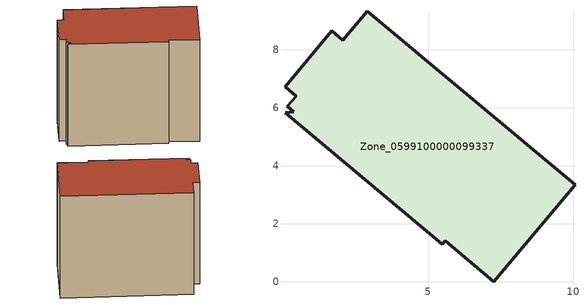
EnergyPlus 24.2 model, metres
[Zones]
Zone_0599100000099337
 floor ground (C_G): 5.59,1.4 5.49,1.28 0.07,5.83 0.36,5.86 0.14,6.04 0.44,6.4 0.06,6.72 1.68,8.66 2.06,8.33 2.9,9.32 10.06,3.34 7.26,0 z0
 wall outside (C_F): 2.06,8.33 1.68,8.66 0.06,6.72 0.44,6.4 0.14,6.04 0.36,5.86 0.07,5.83 5.49,1.28 5.59,1.4 7.26,0 10.06,3.34 2.9,9.32 2.06,8.33 z0:8.42
 roof outside (C_R): 0.07,5.83 5.49,1.28 5.59,1.4 7.26,0 10.06,3.34 2.9,9.32 2.06,8.33 1.68,8.66 0.06,6.72 0.44,6.4 0.14,6.04 0.36,5.86 z8.42
[BUILDING]
Pand.0599100000099337: North Axis=0; Terrain=City; Loads Convergence Tolerance Value=0.04; Temperature Convergence Tolerance Value=0.4; Solar Distribution=FullExterior; Maximum Number of Warmup Days=25; Minimum Number of Warmup Days=1
[Site:Location]
Rotterdam.The.Hague.AP_ZH_NLD Design_Conditions: Latitude=51.96; Longitude=4.45; Time Zone=1; Elevation=-4.5
[SITE:GROUNDTEMPERATURE:BUILDINGSURFACE]
18, 18, 18, 18, 18, 18, 18, 18, 18, 18, 18, 18
[MATERIAL] Thermal Absorptance=0.9; Solar Absorptance=0.7; Visible Absorptance=0.7
Name | Roughness | Thickness | Conductivity | Density | Specific Heat
G.TC.1946 | MediumSmooth | 0.15 | 1 | 540 | 1210
F.TC.1946 | Rough | 0.3 | 0.857143 | 1920 | 840
R.TC.1946 | MediumRough | 0.2 | 0.909091 | 1500 | 1000
[CONSTRUCTION]
C_G: G.TC.1946
C_F: F.TC.1946
C_R: R.TC.1946
[ZONE]
Zone_0599100000099337: Type=1; Multiplier=1; Ceiling Height=Autocalculate; Volume=Autocalculate; Floor Area=autocalculate; Part of Total Floor Area=Yes
[ZONEINFILTRATION:DESIGNFLOWRATE]
Infil_Zone_0599100000099337: Zone or ZoneList or Space or SpaceList=Zone_0599100000099337; Schedule=AlwaysOn; Design Flow Rate Calculation Method=Flow/Area; Flow Rate per Floor Area=0.003; Constant Term Coefficient=1; Temperature Term Coefficient=0; Velocity Term Coefficient=0; Velocity Squared Term Coefficient=0
[HVACTEMPLATE:ZONE:IDEALLOADSAIRSYSTEM]
Zone_0599100000099337: Maximum Heating Supply Air Temperature=50; Minimum Cooling Supply Air Temperature=13; Maximum Heating Supply Air Humidity Ratio=0.0156; Minimum Cooling Supply Air Humidity Ratio=0.0077; Heating Limit=NoLimit; Cooling Limit=NoLimit; Dehumidification Control Type=ConstantSensibleHeatRatio; Cooling Sensible Heat Ratio=0.7; Dehumidification Setpoint=60; Humidification Control Type=None; Humidification Setpoint=30; Outdoor Air Method=None; Outdoor Air Flow Rate per Person=0.00944; Outdoor Air Flow Rate per Zone Floor Area=0; Outdoor Air Flow Rate per Zone=0; Demand Controlled Ventilation Type=None; Outdoor Air Economizer Type=NoEconomizer; Heat Recovery Type=None; Sensible Heat Recovery Effectiveness=0.7; Latent Heat Recovery Effectiveness=0.65
[ZONECONTROL:THERMOSTAT]
ThermostatControl_Zone_0599100000099337: Zone or ZoneList=Zone_0599100000099337; Control Type Schedule=DualSetpointControlType; Control 1=Thermostat_Zone_0599100000099337; Temperature Difference Between Cutout And Setpoint=0
[THERMOSTATSETPOINT:DUALSETPOINT]
Thermostat_Zone_0599100000099337: Heating Setpoint Temperature Schedule=HeatingSetpoint_Zone_0599100000099337; Cooling Setpoint Temperature Schedule=CoolingSetpoint_Zone_0599100000099337
[SCHEDULE:COMPACT]
HeatingSetpoint_Zone_0599100000099337: Through: 12/31, For: AllDays, Until: 24:00, 21
CoolingSetpoint_Zone_0599100000099337: Through: 12/31, For: AllDays, Until: 24:00, 24
DualSetpointControlType: Through: 12/31, For: AllDays, Until: 24:00, 4
AlwaysOn: Through: 12/31, For: AllDays, Until: 24:00, 1
